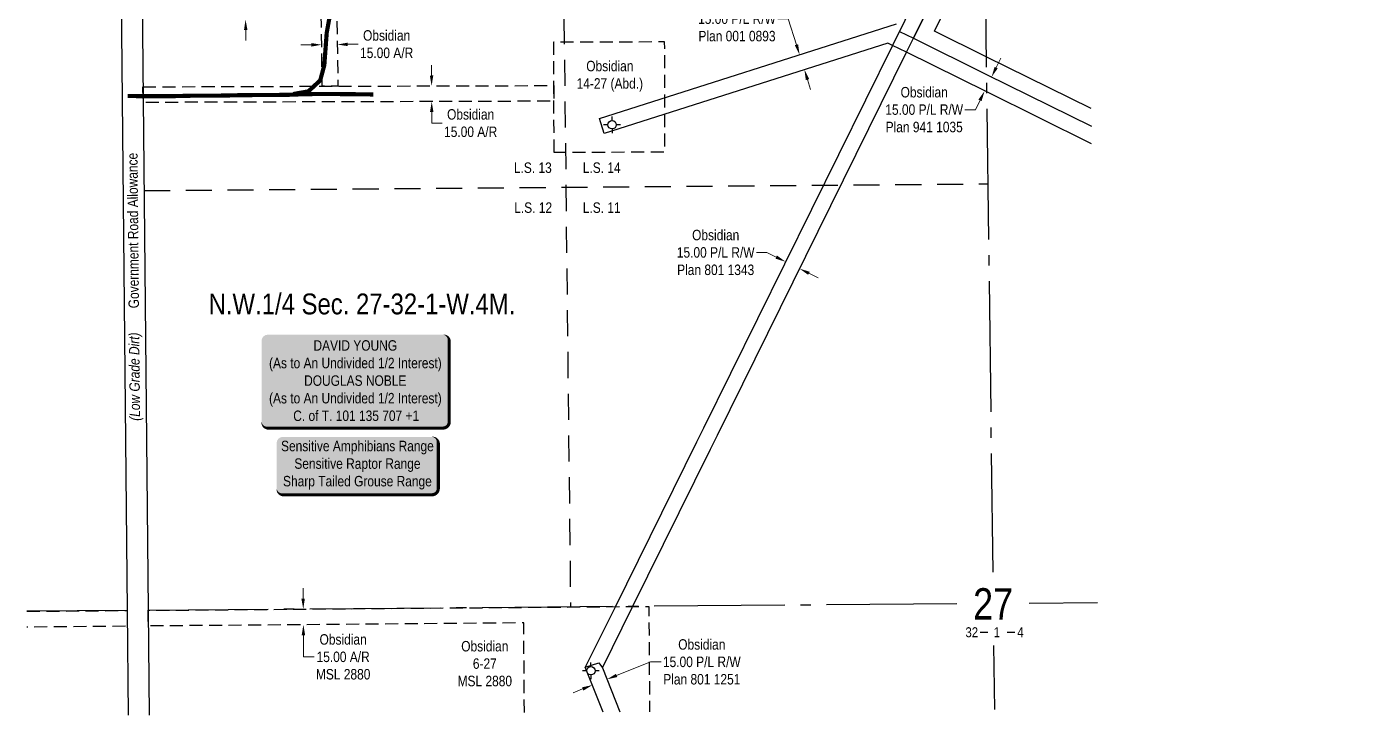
# Model space of a CAD drawing. Extents: x 563634 to 568935, y 5734155 to 5737886.
# Drawn here: x 563656 to 564946, y 5736059 to 5736724 of the extents above; entities that cross this region are included whole.
import ezdxf
from ezdxf.enums import TextEntityAlignment as Align

# ---------------------------------------------------------------- set-up
doc = ezdxf.new("R2010")
doc.units = 0
doc.header["$LTSCALE"] = 5
doc.header["$PDMODE"] = 34
doc.header["$PDSIZE"] = 0.03
for name, pattern in [('foc-ACCESSROAD', [3.75, 2.5, -1.25]), ('foc-LSD', [8, 5, -3]), ('foc-QUARTERLINE', [33, 25, -3, 2, -3])]:
    doc.linetypes.add(name, pattern=pattern)
doc.layers.get('Defpoints').update_dxf_attribs({"color": 9})
for name, color, linetype in [('10', 1, 'Continuous'), ('9', 3, 'Continuous'), ('AS-OWNER', 7, 'Continuous'), ('AS-ROADS', 254, 'Continuous'), ('AS-WILDLIFE-BLOCK', 131, 'Continuous'), ('C-AR', 13, 'foc-ACCESSROAD'), ('C-RW', 13, 'Continuous'), ('C-SYMBOL', 7, 'Continuous'), ('C-WS', 13, 'foc-ACCESSROAD'), ('C-WS-S', 13, 'Continuous'), ('F-WS-S', 190, 'Continuous'), ('L-QSEC', 8, 'foc-QUARTERLINE'), ('L-ROAD-T', 7, 'Continuous'), ('L-SEC', 7, 'Continuous'), ('L-SECLBL', 7, 'Continuous'), ('L-SECTION-LSD', 7, 'foc-LSD')]:
    doc.layers.add(name, color=color, linetype=linetype)
for name, color, linetype, lineweight in [('C-AR-T', 13, 'Continuous', 9), ('C-RW-T', 13, 'Continuous', 9), ('C-WS-T', 13, 'Continuous', 9), ('T-TEXT', 48, 'Continuous', 18)]:
    doc.layers.add(name, color=color, linetype=linetype, lineweight=lineweight)
doc.styles.add('100L', font='ARIALN.TTF', dxfattribs={"height": 11})
doc.styles.add('175L', font='ARIALN.TTF', dxfattribs={"height": 20})
doc.styles.add('80', font='ARIALN.TTF', dxfattribs={"height": 10})
doc.styles.add('80CG', font='ARIALN.TTF', dxfattribs={"height": 10})
doc.styles.add('80L', font='ARIALN.TTF', dxfattribs={"height": 10})
doc.styles.add('80LS', font='ARIALNI.TTF', dxfattribs={"height": 10})
doc.styles.add('SIMPLEX', font='ARIALN.TTF')
doc.dimstyles.new('Compass 5 000', dxfattribs={"dimscale": 5, "dimtxt": 9, "dimasz": 2, "dimexe": 0.2, "dimexo": 0.0625, "dimgap": 0.5, "dimtad": 0, "dimtih": 1, "dimtoh": 1, "dimzin": 0, "dimdsep": 46, "dimtxsty": '80CG', "dimcen": 0.1, "dimse1": 1, "dimse2": 1, "dimclrd": 256, "dimclrt": 256, "dimaunit": 1, "dimadec": 4, "dimazin": 0, "dimtfac": 0.06, "dimtofl": 0, "dimtmove": 0, "dimatfit": 1, "dimfxl": 0.2, "dimtolj": 1, "dimtzin": 0, "dimlwd": -1, "dimarcsym": 0})

# ---------------------------------------------------------------- blocks, each defined once
blk = doc.blocks.new('L-SECLBL')
at = {"layer": '9', "color": 7}
for p, q in [((-5.1, -27.8), (-12.3, -27.8)), ((20.7, -27.8), (13.5, -27.8))]:
    blk.add_line(p, q, dxfattribs=at)
at = {"layer": '10', "color": 2, "style": 'SIMPLEX'}
blk.add_attdef('SEC', text='', height=30, dxfattribs=at).set_placement((0, 0), align=Align.MIDDLE)
at = {"layer": '10', "color": 5, "style": '80L'}
blk.add_attdef('TWP', text='', height=9.5, dxfattribs=at).set_placement((-14.4, -27.4), align=Align.MIDDLE_RIGHT)
blk.add_attdef('RGE', text='', height=9.5, dxfattribs=at).set_placement((3.6, -27.4), align=Align.MIDDLE_CENTER)
blk.add_attdef('MER', text='', height=9.5, dxfattribs=at).set_placement((23.2, -27.4), align=Align.MIDDLE_LEFT)
blk = doc.blocks.new('GABD')
for p, q in [((-0.81, 0), (-1.62, 0)), ((0, 0.81), (0, 1.62)), ((1.62, 0), (0.81, 0)), ((0, -0.81), (0, -1.62))]:
    blk.add_line(p, q)
blk.add_circle((0, 0), 0.8)
blk = doc.blocks.new('*D392')
at = {"layer": 'C-RW-T', "transparency": 16777216}
for p, q in [((563864.8, 5736780.5), (563854.8, 5736780.5)), ((563865.1, 5736755.9), (563864.8, 5736780.5)), ((563865.5, 5736720.9), (563865.7, 5736710.9))]:
    blk.add_line(p, q, dxfattribs=at)
for points in [[(563866.8, 5736756), (563863.4, 5736755.9), (563865.2, 5736745.9)], [(563867.2, 5736721), (563863.9, 5736720.9), (563865.4, 5736730.9)]]:
    blk.add_solid(points, dxfattribs=at)
at = {"layer": 'Defpoints', "color": 0, "transparency": 16777216}
for p in [(563820.1, 5736745.3), (563865.2, 5736745.9), (563820.3, 5736730.4)]:
    blk.add_point(p, dxfattribs=at)
at = {"layer": 'C-RW-T', "transparency": 16777216, "insert": (563815.7, 5736780.5), "char_height": 10, "attachment_point": 5, "style": '80CG'}
blk.add_mtext('\\A1;Obsidian\\P15.00 P/L R/W\\PPlan 131 2444', dxfattribs=at)
blk = doc.blocks.new('*D393')
at = {"layer": 'C-RW-T', "transparency": 16777216}
for p, q in [((564385.4, 5736731.7), (564375.4, 5736731.7)), ((564393.3, 5736706.8), (564385.4, 5736731.7)), ((564403.9, 5736673.4), (564406.9, 5736663.9))]:
    blk.add_line(p, q, dxfattribs=at)
for points in [[(564394.9, 5736707.3), (564391.7, 5736706.3), (564396.3, 5736697.2)], [(564405.5, 5736673.9), (564402.3, 5736672.9), (564400.9, 5736683)]]:
    blk.add_solid(points, dxfattribs=at)
at = {"layer": 'Defpoints', "color": 0, "transparency": 16777216}
for p in [(564396.3, 5736697.2), (564422.2, 5736705.5), (564426.8, 5736691.2)]:
    blk.add_point(p, dxfattribs=at)
at = {"layer": 'C-RW-T', "transparency": 16777216, "insert": (564336.3, 5736731.7), "char_height": 10, "attachment_point": 5, "style": '80CG'}
blk.add_mtext('\\A1;Obsidian\\P15.00 P/L R/W\\PPlan 001 0893', dxfattribs=at)
blk = doc.blocks.new('*D394')
at = {"layer": 'C-RW-T', "transparency": 16777216}
for p, q in [((564364.9, 5736507.8), (564354.9, 5736507.8)), ((564373.9, 5736503.4), (564364.9, 5736507.8)), ((564405.3, 5736487.9), (564414.2, 5736483.4))]:
    blk.add_line(p, q, dxfattribs=at)
for points in [[(564374.6, 5736504.9), (564373.2, 5736501.9), (564382.9, 5736498.9)], [(564406, 5736489.3), (564404.5, 5736486.4), (564396.3, 5736492.3)]]:
    blk.add_solid(points, dxfattribs=at)
at = {"layer": 'Defpoints', "color": 0, "transparency": 16777216}
for p in [(564424.7, 5736583.6), (564438.1, 5736576.9), (564382.9, 5736498.9)]:
    blk.add_point(p, dxfattribs=at)
at = {"layer": 'C-RW-T', "transparency": 16777216, "insert": (564315.9, 5736507.8), "char_height": 10, "attachment_point": 5, "style": '80CG'}
blk.add_mtext('\\A1;Obsidian\\P15.00 P/L R/W\\PPlan 801 1343', dxfattribs=at)
blk = doc.blocks.new('*D396')
at = {"layer": 'C-RW-T', "transparency": 16777216}
for p, q in [((564584.7, 5736684.9), (564589.1, 5736693.9)), ((564564.8, 5736644.6), (564554.8, 5736644.6)), ((564569.2, 5736653.6), (564564.8, 5736644.6))]:
    blk.add_line(p, q, dxfattribs=at)
for points in [[(564583.2, 5736685.7), (564586.2, 5736684.2), (564580.3, 5736676)], [(564567.7, 5736654.3), (564570.7, 5736652.8), (564573.6, 5736662.5)]]:
    blk.add_solid(points, dxfattribs=at)
at = {"layer": 'Defpoints', "color": 0, "transparency": 16777216}
for p in [(564555.5, 5736688.2), (564548.9, 5736674.8), (564573.6, 5736662.5)]:
    blk.add_point(p, dxfattribs=at)
at = {"layer": 'C-RW-T', "transparency": 16777216, "insert": (564515.7, 5736644.6), "char_height": 10, "attachment_point": 5, "style": '80CG'}
blk.add_mtext('\\A1;Obsidian\\P15.00 P/L R/W\\PPlan 941 1035', dxfattribs=at)
blk = doc.blocks.new('*D397')
at = {"layer": 'C-RW-T', "transparency": 16777216}
for p, q in [((564221, 5736102.6), (564253.5, 5736115.6)), ((564253.5, 5736115.6), (564263.5, 5736115.6)), ((564188.4, 5736089.7), (564179.2, 5736086))]:
    blk.add_line(p, q, dxfattribs=at)
for points in [[(564220.4, 5736104.2), (564221.6, 5736101.1), (564211.7, 5736098.9)], [(564187.8, 5736091.2), (564189.1, 5736088.1), (564197.7, 5736093.4)]]:
    blk.add_solid(points, dxfattribs=at)
at = {"layer": 'Defpoints', "color": 0, "transparency": 16777216}
for p in [(564197.8, 5736093.2), (564211.7, 5736098.9), (564211.8, 5736098.7)]:
    blk.add_point(p, dxfattribs=at)
at = {"layer": 'C-RW-T', "transparency": 16777216, "insert": (564302.6, 5736115.6), "char_height": 10, "attachment_point": 5, "style": '80CG'}
blk.add_mtext('\\A1;Obsidian\\P15.00 P/L R/W\\PPlan 801 1251', dxfattribs=at)
blk = doc.blocks.new('*D398')
at = {"layer": 'C-AR-T', "transparency": 16777216}
for p, q in [((564043.7, 5736677.3), (564043.6, 5736687.3)), ((564043.8, 5736642.4), (564043.8, 5736631.7)), ((564043.8, 5736631.7), (564053.8, 5736631.7))]:
    blk.add_line(p, q, dxfattribs=at)
for points in [[(564045.3, 5736677.4), (564042, 5736677.3), (564043.7, 5736667.3)], [(564045.4, 5736642.4), (564042.1, 5736642.3), (564043.8, 5736652.4)]]:
    blk.add_solid(points, dxfattribs=at)
at = {"layer": 'Defpoints', "color": 0, "transparency": 16777216}
for p in [(564018.8, 5736667.3), (564018.8, 5736652.3), (564043.8, 5736652.4)]:
    blk.add_point(p, dxfattribs=at)
at = {"layer": 'C-AR-T', "transparency": 16777216, "insert": (564081.1, 5736631.7), "char_height": 10, "attachment_point": 5, "style": '80CG'}
blk.add_mtext('\\A1;Obsidian\\P15.00 A/R', dxfattribs=at)
blk = doc.blocks.new('*D399')
at = {"layer": 'C-AR-T', "transparency": 16777216}
for p, q in [((563928.3, 5736706.7), (563918.3, 5736706.6)), ((563963.3, 5736707.2), (563973.3, 5736707.3))]:
    blk.add_line(p, q, dxfattribs=at)
for points in [[(563928.3, 5736708.4), (563928.3, 5736705), (563938.3, 5736706.8)], [(563963.3, 5736708.8), (563963.3, 5736705.5), (563953.3, 5736707)]]:
    blk.add_solid(points, dxfattribs=at)
at = {"layer": 'Defpoints', "color": 0, "transparency": 16777216}
for p in [(563938.2, 5736712.1), (563953.2, 5736712.3), (563953.3, 5736707)]:
    blk.add_point(p, dxfattribs=at)
at = {"layer": 'C-AR-T', "transparency": 16777216, "insert": (564000.6, 5736707.3), "char_height": 10, "attachment_point": 5, "style": '80CG'}
blk.add_mtext('\\A1;Obsidian\\P15.00 A/R', dxfattribs=at)
blk = doc.blocks.new('*U454')
h = blk.add_hatch(color=255)
edge = h.paths.add_edge_path()
edge.add_line((-71.5, -28.5), (71.5, -28.5))
edge.add_arc((71.5, -22.5), 6, 270, 360)
edge.add_line((77.5, -22.5), (77.5, 21))
edge.add_arc((71.5, 21), 6, 0, 90)
edge.add_line((71.5, 27), (-71.5, 27))
edge.add_arc((-71.5, 21), 6, 90, 180)
edge.add_line((-77.5, 21), (-77.5, -22.5))
edge.add_arc((-71.5, -22.5), 6, 180, 270)
at = {"color": 131, "flags": 128}
blk.add_lwpolyline([(-71.5, -28.5, 3, 3, 0), (71.5, -28.5, 3, 3, 0.414214), (77.5, -22.5, 3, 3, 0), (77.5, 21, 3, 0, 0.414214), (71.5, 27, 0, 0, 0), (-71.5, 27, 0, 0, 0.414214), (-77.5, 21, 0, 0, 0), (-77.5, -22.5, 0, 3, 0.414214)], format="xyseb", close=True, dxfattribs=at)
at = {"color": 131, "style": '80'}
blk.add_attdef('ENTER_TEXT_001', (-36, -5), '', height=10, dxfattribs=at)
blk = doc.blocks.new('*U377')
h = blk.add_hatch(color=59)
edge = h.paths.add_edge_path()
edge.add_line((-84, -45.5), (84, -45.5))
edge.add_arc((84, -39.5), 6, 270, 360)
edge.add_line((90, -39.5), (90, 38))
edge.add_arc((84, 38), 6, 0, 90)
edge.add_line((84, 44), (-84, 44))
edge.add_arc((-84, 38), 6, 90, 180)
edge.add_line((-90, 38), (-90, -39.5))
edge.add_arc((-84, -39.5), 6, 180, 270)
at = {"color": 1, "flags": 128}
blk.add_lwpolyline([(-84, -45.5, 3, 3, 0), (84, -45.5, 3, 3, 0.414214), (90, -39.5, 3, 3, 0), (90, 38, 3, 0, 0.414214), (84, 44, 0, 0, 0), (-84, 44, 0, 0, 0.414214), (-90, 38, 0, 0, 0), (-90, -39.5, 0, 3, 0.414214)], format="xyseb", close=True, dxfattribs=at)
blk.add_lwpolyline([(-42.6, -16.4, 0, 7.5, 0), (0, 0, 0, 0, 0)], format="xyseb", dxfattribs=at)
at = {"color": 1, "style": '80'}
blk.add_attdef('ENTER_TEXT_001', (-36, -5), '', height=10, dxfattribs=at)
blk = doc.blocks.new('*D452')
at = {"layer": 'C-AR-T', "transparency": 16777216}
for p, q in [((563920.6, 5736176.2), (563920.5, 5736186.2)), ((563920.9, 5736141.2), (563921, 5736120.4)), ((563921, 5736120.4), (563931, 5736120.4))]:
    blk.add_line(p, q, dxfattribs=at)
for points in [[(563922.2, 5736176.2), (563918.9, 5736176.2), (563920.7, 5736166.2)], [(563922.5, 5736141.2), (563919.2, 5736141.2), (563920.8, 5736151.2)]]:
    blk.add_solid(points, dxfattribs=at)
at = {"layer": 'Defpoints', "color": 0, "transparency": 16777216}
for p in [(563928.4, 5736166.2), (563920.8, 5736151.2), (563928.6, 5736151.3)]:
    blk.add_point(p, dxfattribs=at)
at = {"layer": 'C-AR-T', "transparency": 16777216, "insert": (563958.9, 5736120.4), "char_height": 10, "attachment_point": 5, "style": '80CG'}
blk.add_mtext('\\A1;Obsidian\\P15.00 A/R\\PMSL 2880', dxfattribs=at)

msp = doc.modelspace()

# ---------------------------------------------------------------- linework, layer by layer
at = {"layer": 'AS-ROADS', "const_width": 3.998, "flags": 128}
for points in [[(563910.956, 5736659.567), (563925.635, 5736662.123), (563936.96, 5736672.689), (563940.873, 5736687.322), (563942.021, 5736702.922), (563943.164, 5736718.226), (563945.881, 5736733.311), (563950.416, 5736747.958), (563957.309, 5736762.181)], [(563752.344, 5736657.676), (563767.494, 5736657.572), (563782.693, 5736657.545), (563797.736, 5736657.608), (563812.893, 5736657.949), (563828.083, 5736657.973), (563843.145, 5736658.103), (563858.888, 5736658.444), (563874.136, 5736658.601), (563889.378, 5736658.662), (563904.887, 5736658.789), (563920.233, 5736659.383), (563935.313, 5736659.634), (563950.506, 5736659.594), (563987.879, 5736659.183)]]:
    msp.add_lwpolyline(points, dxfattribs=at)
at = {"layer": 'C-AR', "flags": 128}
for points in [[(563938.824, 5736667.025), (563937.782, 5736746.874), (563952.774, 5736747.069), (563953.818, 5736667.071)], [(563767.058, 5736666.501), (564160.855, 5736667.702), (564160.901, 5736652.709), (563767.203, 5736651.509)]]:
    msp.add_lwpolyline(points, close=True, dxfattribs=at)
at = {"layer": 'C-RW', "flags": 128}
for points in [[(564675.702, 5736645.617), (564575.191, 5736695.232), (564525.436, 5736719.793), (564573.602, 5736817.33), (564651.916, 5736975.822), (564686.672, 5737048.137), (564734.204, 5737142.454), (564798.838, 5737273.334), (564805.603, 5737287.062), (564859.055, 5737395.522), (564867.074, 5737412.536), (564873.462, 5737426.092), (564879.863, 5737439.671), (564900.357, 5737483.157), (564909.164, 5737559.571), (564910.856, 5737574.47), (564934.519, 5737782.806), (564937.325, 5737807.512), (564945.855, 5737882.745)], [(564543.162, 5736825.116), (564491.91, 5736719.627), (564485.27, 5736706.182), (564304.086, 5736339.479), (564297.446, 5736326.039), (564219.18, 5736167.558), (564190.933, 5736110.44), (564203.931, 5736114.605), (564207.34, 5736109.863), (564235.959, 5736167.677), (564310.907, 5736319.39), (564317.547, 5736332.83), (564498.707, 5736699.541), (564505.35, 5736712.992), (564573.172, 5736850.33)], [(564543.164, 5736825.121), (564491.91, 5736719.627), (564485.27, 5736706.182), (564480.789, 5736708.394), (564208.955, 5736621.839), (564204.407, 5736636.145), (564489.039, 5736726.747)], [(564557.298, 5736818.177), (564505.35, 5736712.992), (564575.41, 5736678.397), (564675.914, 5736628.796)], [(564676.128, 5736611.899), (564575.618, 5736661.539), (564498.707, 5736699.541), (564485.27, 5736706.182), (564491.91, 5736719.627), (564505.35, 5736712.992), (564575.41, 5736678.397), (564675.914, 5736628.796)], [(564208.023, 5736067.58), (564190.933, 5736110.44), (564203.931, 5736114.605), (564207.34, 5736109.863), (564224.145, 5736067.69)]]:
    msp.add_lwpolyline(points, dxfattribs=at)
at = {"layer": 'C-WS', "flags": 128}
msp.add_lwpolyline([(564161.051, 5736603.532), (564160.901, 5736652.709), (564160.728, 5736709.483), (564266.679, 5736709.806), (564267.002, 5736603.855)], close=True, dxfattribs=at)
for points in [[(564132.601, 5736067.07), (564131.99, 5736152.969), (563772.126, 5736150.006), (563771.918, 5736165.017), (564251.839, 5736168.804), (564252.557, 5736067.882)], [(563655.883, 5736164.058), (563751.811, 5736164.858), (563751.871, 5736149.76), (563655.95, 5736148.983)]]:
    msp.add_lwpolyline(points, dxfattribs=at)
at = {"layer": 'L-QSEC'}
for p, q in [((564571.576, 5736975.24), (564581.351, 5736201.415)), ((564547.066, 5736171.154), (563771.918, 5736164.982)), ((564681.682, 5736172.226), (564616.314, 5736171.706)), ((563751.808, 5736164.822), (563655.881, 5736164.058)), ((564582.229, 5736131.452), (564582.994, 5736070.118))]:
    msp.add_line(p, q, dxfattribs=at)
at = {"layer": 'L-SEC'}
for p, q in [((563744.014, 5736969.087), (563751.808, 5736164.822)), ((563764.124, 5736969.282), (563771.918, 5736165.017)), ((563751.808, 5736164.822), (563752.78, 5736064.5)), ((563771.918, 5736165.017), (563772.891, 5736064.636))]:
    msp.add_line(p, q, dxfattribs=at)
at = {"layer": 'L-SECTION-LSD'}
for p, q in [((564167.847, 5736972.462), (564176.824, 5736168.206)), ((563768.021, 5736567.132), (564576.651, 5736573.554))]:
    msp.add_line(p, q, dxfattribs=at)

# ---------------------------------------------------------------- block references
at = {"layer": 'AS-OWNER'}
ref = msp.add_blockref('*U377', (563970.633, 5736385.075), dxfattribs=dict(at, xscale=0.99954228, yscale=0.99954228, zscale=0.99954228))
ref.add_attrib('ENTER_TEXT_001', 'DAVID YOUNG', (563930.474, 5736413.739), dxfattribs={"layer": '0', "color": 1, "height": 9.99542, "style": '80'})
ref.add_attrib('ENTER_TEXT_002', '(As to An Undivided 1/2 Interest)', (563887.887, 5736396.91), dxfattribs={"layer": '0', "color": 1, "height": 9.99542, "style": '80'})
ref.add_attrib('ENTER_TEXT_003', 'DOUGLAS NOBLE', (563921.515, 5736380.073), dxfattribs={"layer": '0', "color": 1, "height": 9.99542, "style": '80'})
ref.add_attrib('ENTER_TEXT_004', '(As to An Undivided 1/2 Interest)', (563887.887, 5736363.244), dxfattribs={"layer": '0', "color": 1, "height": 9.99542, "style": '80'})
ref.add_attrib('ENTER_TEXT_005', 'C. of T. 101 135 707 +1', (563911.093, 5736346.408), dxfattribs={"layer": '0', "color": 1, "height": 9.99542, "style": '80'})
at = {"layer": 'AS-WILDLIFE-BLOCK'}
ref = msp.add_blockref('*U454', (563972.613, 5736304.211), dxfattribs=dict(at, xscale=0.99954228, yscale=0.99954228, zscale=0.99954228))
ref.add_attrib('ENTER_TEXT_001', 'Sensitive Amphibians Range', (563899.403, 5736317.43), dxfattribs={"layer": '0', "color": 131, "height": 9.99542, "style": '80'})
ref.add_attrib('ENTER_TEXT_002', 'Sensitive Raptor Range', (563912.136, 5736300.594), dxfattribs={"layer": '0', "color": 131, "height": 9.99542, "style": '80'})
ref.add_attrib('ENTER_TEXT_003', 'Sharp Tailed Grouse Range', (563901.312, 5736283.758), dxfattribs={"layer": '0', "color": 131, "height": 9.99542, "style": '80'})
at = {"layer": 'C-WS-S', "xscale": 4.997711399999993, "yscale": 4.997711399999993, "zscale": 4.997711399999993}
msp.add_blockref('GABD', (564216.608, 5736630.096), dxfattribs=at)
at = {"layer": 'F-WS-S', "xscale": 4.997711399999998, "yscale": 4.997711399999998, "zscale": 4.997711399999998}
msp.add_blockref('GABD', (564196.271, 5736107.079), dxfattribs=at)
at = {"layer": 'L-SECLBL', "xscale": 0.99954228, "yscale": 0.99954228, "zscale": 0.99954228}
msp.add_blockref('L-SECLBL', (564581.73, 5736171.43), dxfattribs=at).add_auto_attribs({'SEC': '27', 'TWP': '32', 'RGE': '1', 'MER': '4'})

# ---------------------------------------------------------------- texts
at = {"layer": 'C-SYMBOL', "color": 3, "style": '175L'}
msp.add_text('N.W.1/4 Sec. 27-32-1-W.4M.', height=19.99085, dxfattribs=at).set_placement((563976.955, 5736442.516), align=Align.BOTTOM_CENTER)
at = {"layer": 'C-WS-T', "char_height": 9.99542, "attachment_point": 5, "style": '80CG'}
for s, insert in [('\\A1;Obsidian\\P14-27 (Abd.)', (564214.47, 5736676.572)), ('\\A1;Obsidian\\P6-27\\PMSL 2880', (564094.648, 5736113.923))]:
    msp.add_mtext(s, dxfattribs=dict(at, insert=insert))
at = {"layer": 'L-ROAD-T', "style": '80L'}
msp.add_text('Government Road Allowance', height=9.99542, rotation=90.555227, dxfattribs=at).set_placement((563757.569, 5736528.797), align=Align.MIDDLE_CENTER)
at = {"layer": 'T-TEXT', "style": '80LS'}
msp.add_text('(Low Grade Dirt)', height=9.99542, rotation=90.555227, dxfattribs=at).set_placement((563758.925, 5736388.868), align=Align.MIDDLE_CENTER)

# ---------------------------------------------------------------- dimensions: what is measured, and where the dimension line sits
at = {"layer": 'C-AR-T'}
dim = msp.add_aligned_dim(p1=(563938.236, 5736712.058), p2=(563953.228, 5736712.254), distance=-5.224, text='Obsidian\\P15.00 A/R', dimstyle='Compass 5 000', dxfattribs=at)
dim.commit()
dim.dimension.update_dxf_attribs({"geometry": '*D399', "text_midpoint": (564000.576, 5736707.291)})
for base, p1, p2, angle, text, picture, middle in [((564043.751, 5736652.352), (564018.785, 5736667.269), (564018.83, 5736652.276), 270.174727, 'Obsidian\\P15.00 A/R', '*D398', (564081.096, 5736631.702)), ((563920.774, 5736151.23), (563928.437, 5736166.228), (563928.56, 5736151.294), 270.471766, 'Obsidian\\P15.00 A/R\\PMSL 2880', '*D452', (563958.93, 5736120.441))]:
    dim = msp.add_linear_dim(base=base, p1=p1, p2=p2, angle=angle, text=text, dimstyle='Compass 5 000', dxfattribs=at)
    dim.commit()
    dim.dimension.update_dxf_attribs({"geometry": picture, "text_midpoint": middle, "dimtype": 161})
at = {"layer": 'C-RW-T'}
for base, p1, p2, angle, text, picture, middle in [((563865.221, 5736745.931), (563820.307, 5736730.352), (563820.112, 5736745.345), 90.743671, 'Obsidian\\P15.00 P/L R/W\\PPlan 131 2444', '*D392', (563815.686, 5736780.494)), ((564396.335, 5736697.238), (564426.781, 5736691.197), (564422.234, 5736705.482), 107.656964, 'Obsidian\\P15.00 P/L R/W\\PPlan 001 0893', '*D393', (564336.281, 5736731.693)), ((564573.632, 5736662.52), (564555.513, 5736688.222), (564548.861, 5736674.76), 243.705858, 'Obsidian\\P15.00 P/L R/W\\PPlan 941 1035', '*D396', (564515.687, 5736644.59)), ((564382.868, 5736498.928), (564438.127, 5736576.913), (564424.682, 5736583.557), 153.706519, 'Obsidian\\P15.00 P/L R/W\\PPlan 801 1343', '*D394', (564315.851, 5736507.787)), ((564211.689, 5736098.948), (564197.823, 5736093.161), (564211.779, 5736098.722), 21.725572, 'Obsidian\\P15.00 P/L R/W\\PPlan 801 1251', '*D397', (564302.564, 5736115.599))]:
    dim = msp.add_linear_dim(base=base, p1=p1, p2=p2, angle=angle, text=text, dimstyle='Compass 5 000', dxfattribs=at)
    dim.commit()
    dim.dimension.update_dxf_attribs({"geometry": picture, "text_midpoint": middle, "dimtype": 161})

# ---------------------------------------------------------------- next in the draw order: texts
at = {"layer": 'L-SECTION-LSD', "attachment_point": 1, "style": '100L', "bg_fill": 3, "box_fill_scale": 1.5, "bg_fill_color": 256, "bg_fill_transparency": 0}
for s, width, insert, char_height in [('\\pi1.9048;L.S. 13', 36.83422, (564120.606, 5736594.026), 9.99542), ('L.S. 14', 36.9982, (564188.534, 5736594.026), 9.9954), ('\\pi2.2437;L.S. 12', 37.11172, (564120.606, 5736555.759), 9.99542), ('L.S. 11', 36.4495, (564188.534, 5736555.759), 9.9954)]:
    msp.add_mtext_dynamic_manual_height_columns(s, width=width, gutter_width=55, heights=[0], dxfattribs=dict(at, insert=insert, char_height=char_height))

doc.saveas('drawing.dxf')
